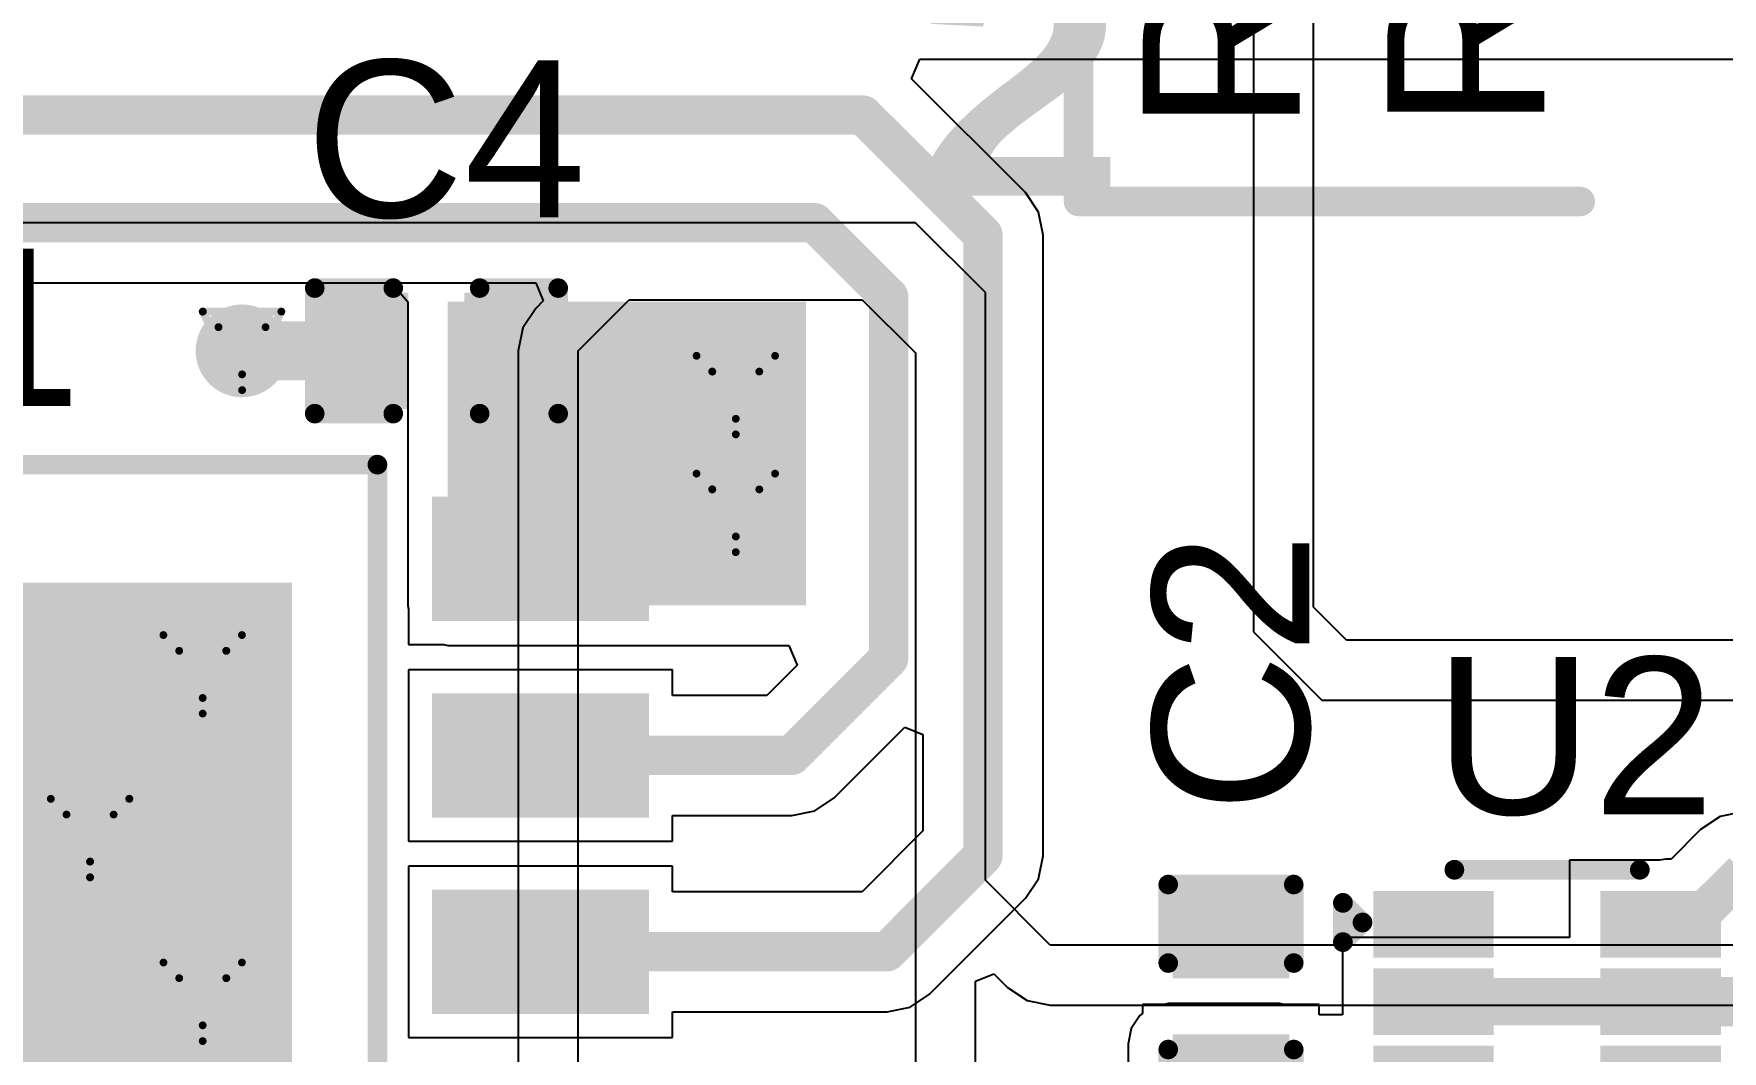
# Model space of a CAD drawing. Header units: inches. Extents: x -1 to 208, y -10 to 150.
# Drawn here: x 11.81 to 22.73, y 15.49 to 22.07 of the extents above; entities that cross this region are included whole.
import ezdxf

# ---------------------------------------------------------------- set-up
doc = ezdxf.new("R2010")
doc.units = ezdxf.units.IN
for name, color, linetype in [('Bottom Layer', 5, 'Continuous'), ('Drill Drawing', 1, 'Continuous'), ('Top Layer', 1, 'Continuous'), ('Top Overlay', 2, 'Continuous'), ('Top Paste', 8, 'Continuous'), ('Top Solder', 216, 'Continuous'), ('Via Holes', 16, 'Continuous')]:
    doc.layers.add(name, color=color, linetype=linetype)
doc.styles.add('Arial', font='', dxfattribs={"height": 0.2})
doc.styles.add('Arial Black_Bold', font='', dxfattribs={"height": 0.2})
doc.styles.get('Arial').set_extended_font_data('Arial')
doc.styles.get('Arial Black_Bold').set_extended_font_data('Arial Black', bold=True)

# ---------------------------------------------------------------- blocks, each defined once
blk = doc.blocks.new('SOT_583_14')
at = {"layer": 'Top Layer'}
for points in [[(-1.07, 0.91), (-0.4, 0.91), (-0.4, 0.59), (-1.07, 0.59)], [(0.4, 0.91), (1.07, 0.91), (1.07, 0.59), (0.4, 0.59)], [(-1.07, 0.41), (-0.4, 0.41), (-0.4, 0.09), (-1.07, 0.09)], [(0.4, 0.41), (1.07, 0.41), (1.07, 0.09), (0.4, 0.09)], [(-1.07, -0.09), (-0.4, -0.09), (-0.4, -0.41), (-1.07, -0.41)], [(0.4, -0.09), (1.07, -0.09), (1.07, -0.41), (0.4, -0.41)], [(-1.07, -0.59), (-0.4, -0.59), (-0.4, -0.91), (-1.07, -0.91)], [(0.4, -0.59), (1.07, -0.59), (1.07, -0.91), (0.4, -0.91)]]:
    blk.add_hatch(color=1, dxfattribs=at).paths.add_polyline_path(points)
at = {"layer": 'Top Paste'}
for points in [[(-1.07, 0.91), (-0.4, 0.91), (-0.4, 0.59), (-1.07, 0.59)], [(0.4, 0.91), (1.07, 0.91), (1.07, 0.59), (0.4, 0.59)], [(-1.07, 0.41), (-0.4, 0.41), (-0.4, 0.09), (-1.07, 0.09)], [(0.4, 0.41), (1.07, 0.41), (1.07, 0.09), (0.4, 0.09)], [(-1.07, -0.09), (-0.4, -0.09), (-0.4, -0.41), (-1.07, -0.41)], [(0.4, -0.09), (1.07, -0.09), (1.07, -0.41), (0.4, -0.41)], [(-1.07, -0.59), (-0.4, -0.59), (-0.4, -0.91), (-1.07, -0.91)], [(0.4, -0.59), (1.07, -0.59), (1.07, -0.91), (0.4, -0.91)]]:
    blk.add_hatch(color=8, dxfattribs=at).paths.add_polyline_path(points)
at = {"layer": 'Top Solder'}
for points in [[(-1.125, 0.965), (-0.345, 0.965), (-0.345, 0.535), (-1.125, 0.535)], [(0.345, 0.965), (1.125, 0.965), (1.125, 0.535), (0.345, 0.535)], [(-1.125, 0.465), (-0.345, 0.465), (-0.345, 0.035), (-1.125, 0.035)], [(0.345, 0.465), (1.125, 0.465), (1.125, 0.035), (0.345, 0.035)], [(-1.125, -0.035), (-0.345, -0.035), (-0.345, -0.465), (-1.125, -0.465)], [(0.345, -0.035), (1.125, -0.035), (1.125, -0.465), (0.345, -0.465)], [(-1.125, -0.535), (-0.345, -0.535), (-0.345, -0.965), (-1.125, -0.965)], [(0.345, -0.535), (1.125, -0.535), (1.125, -0.965), (0.345, -0.965)]]:
    blk.add_hatch(color=216, dxfattribs=at).paths.add_polyline_path(points)
at = {"layer": 'Top Overlay'}
for points in [[(-0.6, 1.103, 0.127, 0.127, 0), (0.6, 1.103, 0.127, 0.127, 0)], [(-1.321, 0.889, 0.127, 0.127, 0), (-1.194, 0.762, 0.127, 0.127, 0)], [(-1.321, 0.635, 0.127, 0.127, 0), (-1.321, 0.889, 0.127, 0.127, 0)], [(-1.321, 0.635, 0.127, 0.127, 0), (-1.194, 0.762, 0.127, 0.127, 0)], [(-0.6, -1.103, 0.127, 0.127, 0), (0.6, -1.103, 0.127, 0.127, 0)]]:
    blk.add_lwpolyline(points, format="xyseb", dxfattribs=at)
for points in [[(-0.632, 1.103, 0.0635, 0.0635, 1), (-0.568, 1.103, 0.0635, 0.0635, 1)], [(0.568, 1.103, 0.0635, 0.0635, 1), (0.632, 1.103, 0.0635, 0.0635, 1)], [(-1.353, 0.889, 0.0635, 0.0635, 1), (-1.289, 0.889, 0.0635, 0.0635, 1)], [(-1.353, 0.889, 0.0635, 0.0635, 1), (-1.289, 0.889, 0.0635, 0.0635, 1)], [(-1.226, 0.762, 0.0635, 0.0635, 1), (-1.162, 0.762, 0.0635, 0.0635, 1)], [(-1.226, 0.762, 0.0635, 0.0635, 1), (-1.162, 0.762, 0.0635, 0.0635, 1)], [(-1.353, 0.635, 0.0635, 0.0635, 1), (-1.289, 0.635, 0.0635, 0.0635, 1)], [(-1.353, 0.635, 0.0635, 0.0635, 1), (-1.289, 0.635, 0.0635, 0.0635, 1)], [(-0.632, -1.103, 0.0635, 0.0635, 1), (-0.568, -1.103, 0.0635, 0.0635, 1)], [(0.568, -1.103, 0.0635, 0.0635, 1), (0.632, -1.103, 0.0635, 0.0635, 1)]]:
    blk.add_lwpolyline(points, format="xyseb", close=True, dxfattribs=at)
blk = doc.blocks.new('ESOP_8_15')
at = {"layer": 'Top Layer'}
for points in [[(-3.509, 2.205), (-2.309, 2.205), (-2.309, 1.605), (-3.509, 1.605)], [(2.309, 2.205), (3.509, 2.205), (3.509, 1.605), (2.309, 1.605)], [(-1.2, 1.65), (1.2, 1.65), (1.2, -1.65), (-1.2, -1.65)], [(-3.509, 0.935), (-2.309, 0.935), (-2.309, 0.335), (-3.509, 0.335)], [(2.309, 0.935), (3.509, 0.935), (3.509, 0.335), (2.309, 0.335)], [(-3.509, -0.335), (-2.309, -0.335), (-2.309, -0.935), (-3.509, -0.935)], [(2.309, -0.335), (3.509, -0.335), (3.509, -0.935), (2.309, -0.935)], [(-3.509, -1.605), (-2.309, -1.605), (-2.309, -2.205), (-3.509, -2.205)], [(2.309, -1.605), (3.509, -1.605), (3.509, -2.205), (2.309, -2.205)]]:
    blk.add_hatch(color=1, dxfattribs=at).paths.add_polyline_path(points)
at = {"layer": 'Top Paste'}
for points in [[(-3.509, 2.205), (-2.309, 2.205), (-2.309, 1.605), (-3.509, 1.605)], [(2.309, 2.205), (3.509, 2.205), (3.509, 1.605), (2.309, 1.605)], [(-1.2, 1.65), (1.2, 1.65), (1.2, -1.65), (-1.2, -1.65)], [(-3.509, 0.935), (-2.309, 0.935), (-2.309, 0.335), (-3.509, 0.335)], [(2.309, 0.935), (3.509, 0.935), (3.509, 0.335), (2.309, 0.335)], [(-3.509, -0.335), (-2.309, -0.335), (-2.309, -0.935), (-3.509, -0.935)], [(2.309, -0.335), (3.509, -0.335), (3.509, -0.935), (2.309, -0.935)], [(-3.509, -1.605), (-2.309, -1.605), (-2.309, -2.205), (-3.509, -2.205)], [(2.309, -1.605), (3.509, -1.605), (3.509, -2.205), (2.309, -2.205)]]:
    blk.add_hatch(color=8, dxfattribs=at).paths.add_polyline_path(points)
at = {"layer": 'Top Solder'}
for points in [[(-3.61, 2.307), (-2.207, 2.307), (-2.207, 1.503), (-3.61, 1.503)], [(2.207, 2.307), (3.61, 2.307), (3.61, 1.503), (2.207, 1.503)], [(-1.302, 1.752), (1.302, 1.752), (1.302, -1.752), (-1.302, -1.752)], [(-3.61, 1.037), (-2.207, 1.037), (-2.207, 0.233), (-3.61, 0.233)], [(2.207, 1.037), (3.61, 1.037), (3.61, 0.233), (2.207, 0.233)], [(-3.61, -0.233), (-2.207, -0.233), (-2.207, -1.037), (-3.61, -1.037)], [(2.207, -0.233), (3.61, -0.233), (3.61, -1.037), (2.207, -1.037)], [(-3.61, -1.503), (-2.207, -1.503), (-2.207, -2.307), (-3.61, -2.307)], [(2.207, -1.503), (3.61, -1.503), (3.61, -2.307), (2.207, -2.307)]]:
    blk.add_hatch(color=216, dxfattribs=at).paths.add_polyline_path(points)
at = {"layer": 'Top Overlay'}
for points in [[(-1.905, -2.515, 0.127, 0.127, 0), (-1.905, 2.515, 0.127, 0.127, 0)], [(-1.905, 2.515, 0.127, 0.127, 0), (1.854, 2.515, 0.127, 0.127, 0)], [(1.854, -2.515, 0.127, 0.127, 0), (1.854, 2.515, 0.127, 0.127, 0)], [(-3.877, 1.795, 0.3, 0.3, 0), (-3.877, 2.049, 0.3, 0.3, 0)], [(-3.877, 2.049, 0.3, 0.3, 0), (-3.75, 1.922, 0.3, 0.3, 0)], [(-3.877, 1.795, 0.3, 0.3, 0), (-3.75, 1.922, 0.3, 0.3, 0)], [(-1.905, -2.515, 0.127, 0.127, 0), (1.854, -2.515, 0.127, 0.127, 0)]]:
    blk.add_lwpolyline(points, format="xyseb", dxfattribs=at)
for points in [[(-1.937, 2.515, 0.0635, 0.0635, 1), (-1.873, 2.515, 0.0635, 0.0635, 1)], [(-1.937, 2.515, 0.0635, 0.0635, 1), (-1.873, 2.515, 0.0635, 0.0635, 1)], [(1.822, 2.515, 0.0635, 0.0635, 1), (1.886, 2.515, 0.0635, 0.0635, 1)], [(1.822, 2.515, 0.0635, 0.0635, 1), (1.886, 2.515, 0.0635, 0.0635, 1)], [(-3.952, 2.049, 0.15, 0.15, 1), (-3.802, 2.049, 0.15, 0.15, 1)], [(-3.952, 2.049, 0.15, 0.15, 1), (-3.802, 2.049, 0.15, 0.15, 1)], [(-3.825, 1.922, 0.15, 0.15, 1), (-3.675, 1.922, 0.15, 0.15, 1)], [(-3.825, 1.922, 0.15, 0.15, 1), (-3.675, 1.922, 0.15, 0.15, 1)], [(-3.952, 1.795, 0.15, 0.15, 1), (-3.802, 1.795, 0.15, 0.15, 1)], [(-3.952, 1.795, 0.15, 0.15, 1), (-3.802, 1.795, 0.15, 0.15, 1)], [(-1.937, -2.515, 0.0635, 0.0635, 1), (-1.873, -2.515, 0.0635, 0.0635, 1)], [(-1.937, -2.515, 0.0635, 0.0635, 1), (-1.873, -2.515, 0.0635, 0.0635, 1)], [(1.822, -2.515, 0.0635, 0.0635, 1), (1.886, -2.515, 0.0635, 0.0635, 1)], [(1.822, -2.515, 0.0635, 0.0635, 1), (1.886, -2.515, 0.0635, 0.0635, 1)]]:
    blk.add_lwpolyline(points, format="xyseb", close=True, dxfattribs=at)
blk = doc.blocks.new('C___0402_191')
at = {"layer": 'Top Layer'}
for points in [[(-0.699, -0.318), (-0.699, 0.318), (-0.241, 0.318), (-0.241, -0.318)], [(0.241, -0.318), (0.241, 0.318), (0.699, 0.318), (0.699, -0.318)]]:
    blk.add_hatch(color=1, dxfattribs=at).paths.add_polyline_path(points)
at = {"layer": 'Top Paste'}
for points in [[(-0.699, -0.318), (-0.699, 0.318), (-0.241, 0.318), (-0.241, -0.318)], [(0.241, -0.318), (0.241, 0.318), (0.699, 0.318), (0.699, -0.318)]]:
    blk.add_hatch(color=8, dxfattribs=at).paths.add_polyline_path(points)
at = {"layer": 'Top Solder'}
for points in [[(-0.758, -0.377), (-0.758, 0.377), (-0.181, 0.377), (-0.181, -0.377)], [(0.181, -0.377), (0.181, 0.377), (0.758, 0.377), (0.758, -0.377)]]:
    blk.add_hatch(color=216, dxfattribs=at).paths.add_polyline_path(points)
at = {"layer": 'Top Overlay'}
for points in [[(-0.787, 0.406, 0.127, 0.127, 0), (-0.279, 0.406, 0.127, 0.127, 0)], [(-0.787, -0.406, 0.127, 0.127, 0), (-0.787, 0.406, 0.127, 0.127, 0)], [(0.279, 0.406, 0.127, 0.127, 0), (0.787, 0.406, 0.127, 0.127, 0)], [(0.787, -0.406, 0.127, 0.127, 0), (0.787, 0.406, 0.127, 0.127, 0)], [(-0.787, -0.406, 0.127, 0.127, 0), (-0.279, -0.406, 0.127, 0.127, 0)], [(0.279, -0.406, 0.127, 0.127, 0), (0.787, -0.406, 0.127, 0.127, 0)]]:
    blk.add_lwpolyline(points, format="xyseb", dxfattribs=at)
for points in [[(-0.819, 0.406, 0.0635, 0.0635, 1), (-0.756, 0.406, 0.0635, 0.0635, 1)], [(-0.819, 0.406, 0.0635, 0.0635, 1), (-0.756, 0.406, 0.0635, 0.0635, 1)], [(-0.311, 0.406, 0.0635, 0.0635, 1), (-0.248, 0.406, 0.0635, 0.0635, 1)], [(0.248, 0.406, 0.0635, 0.0635, 1), (0.311, 0.406, 0.0635, 0.0635, 1)], [(0.756, 0.406, 0.0635, 0.0635, 1), (0.819, 0.406, 0.0635, 0.0635, 1)], [(0.756, 0.406, 0.0635, 0.0635, 1), (0.819, 0.406, 0.0635, 0.0635, 1)], [(-0.819, -0.406, 0.0635, 0.0635, 1), (-0.756, -0.406, 0.0635, 0.0635, 1)], [(-0.819, -0.406, 0.0635, 0.0635, 1), (-0.756, -0.406, 0.0635, 0.0635, 1)], [(-0.311, -0.406, 0.0635, 0.0635, 1), (-0.248, -0.406, 0.0635, 0.0635, 1)], [(0.248, -0.406, 0.0635, 0.0635, 1), (0.311, -0.406, 0.0635, 0.0635, 1)], [(0.756, -0.406, 0.0635, 0.0635, 1), (0.819, -0.406, 0.0635, 0.0635, 1)], [(0.756, -0.406, 0.0635, 0.0635, 1), (0.819, -0.406, 0.0635, 0.0635, 1)]]:
    blk.add_lwpolyline(points, format="xyseb", close=True, dxfattribs=at)
blk = doc.blocks.new('C___0402_193')
at = {"layer": 'Top Layer'}
for points in [[(-0.699, -0.318), (-0.699, 0.317), (-0.241, 0.317), (-0.241, -0.318)], [(0.241, -0.318), (0.241, 0.317), (0.699, 0.317), (0.699, -0.318)]]:
    blk.add_hatch(color=1, dxfattribs=at).paths.add_polyline_path(points)
at = {"layer": 'Top Paste'}
for points in [[(-0.699, -0.318), (-0.699, 0.317), (-0.241, 0.317), (-0.241, -0.318)], [(0.241, -0.318), (0.241, 0.317), (0.699, 0.317), (0.699, -0.318)]]:
    blk.add_hatch(color=8, dxfattribs=at).paths.add_polyline_path(points)
at = {"layer": 'Top Solder'}
for points in [[(-0.758, -0.377), (-0.758, 0.377), (-0.181, 0.377), (-0.181, -0.377)], [(0.181, -0.377), (0.181, 0.377), (0.758, 0.377), (0.758, -0.377)]]:
    blk.add_hatch(color=216, dxfattribs=at).paths.add_polyline_path(points)
at = {"layer": 'Top Overlay'}
for points in [[(-0.787, -0.406, 0.127, 0.127, 0), (-0.787, 0.406, 0.127, 0.127, 0)], [(-0.279, 0.406, 0.127, 0.127, 0), (-0.787, 0.406, 0.127, 0.127, 0)], [(0.787, 0.406, 0.127, 0.127, 0), (0.279, 0.406, 0.127, 0.127, 0)], [(0.787, -0.406, 0.127, 0.127, 0), (0.787, 0.406, 0.127, 0.127, 0)], [(-0.279, -0.406, 0.127, 0.127, 0), (-0.787, -0.406, 0.127, 0.127, 0)], [(0.787, -0.406, 0.127, 0.127, 0), (0.279, -0.406, 0.127, 0.127, 0)]]:
    blk.add_lwpolyline(points, format="xyseb", dxfattribs=at)
for points in [[(-0.819, 0.406, 0.0635, 0.0635, 1), (-0.756, 0.406, 0.0635, 0.0635, 1)], [(-0.819, 0.406, 0.0635, 0.0635, 1), (-0.756, 0.406, 0.0635, 0.0635, 1)], [(-0.311, 0.406, 0.0635, 0.0635, 1), (-0.248, 0.406, 0.0635, 0.0635, 1)], [(0.248, 0.406, 0.0635, 0.0635, 1), (0.311, 0.406, 0.0635, 0.0635, 1)], [(0.756, 0.406, 0.0635, 0.0635, 1), (0.819, 0.406, 0.0635, 0.0635, 1)], [(0.756, 0.406, 0.0635, 0.0635, 1), (0.819, 0.406, 0.0635, 0.0635, 1)], [(-0.819, -0.406, 0.0635, 0.0635, 1), (-0.756, -0.406, 0.0635, 0.0635, 1)], [(-0.819, -0.406, 0.0635, 0.0635, 1), (-0.756, -0.406, 0.0635, 0.0635, 1)], [(-0.311, -0.406, 0.0635, 0.0635, 1), (-0.248, -0.406, 0.0635, 0.0635, 1)], [(0.248, -0.406, 0.0635, 0.0635, 1), (0.311, -0.406, 0.0635, 0.0635, 1)], [(0.756, -0.406, 0.0635, 0.0635, 1), (0.819, -0.406, 0.0635, 0.0635, 1)], [(0.756, -0.406, 0.0635, 0.0635, 1), (0.819, -0.406, 0.0635, 0.0635, 1)]]:
    blk.add_lwpolyline(points, format="xyseb", close=True, dxfattribs=at)

msp = doc.modelspace()

# ---------------------------------------------------------------- hatches: boundary and pattern name
at = {"layer": 'Bottom Layer'}
h = msp.add_hatch(color=5, dxfattribs=at)
edge = h.paths.add_edge_path()
edge.add_arc((13.157, 20.015), 0.3, 0, 360)
h = msp.add_hatch(color=5, dxfattribs=at)
edge = h.paths.add_edge_path()
edge.add_arc((16.351, 19.729), 0.3, 0, 360)
h = msp.add_hatch(color=5, dxfattribs=at)
edge = h.paths.add_edge_path()
edge.add_arc((16.351, 18.967), 0.3, 0, 360)
h = msp.add_hatch(color=5, dxfattribs=at)
edge = h.paths.add_edge_path()
edge.add_arc((12.903, 17.923), 0.3, 0, 360)
h = msp.add_hatch(color=5, dxfattribs=at)
edge = h.paths.add_edge_path()
edge.add_arc((12.174, 16.864), 0.3, 0, 360)
h = msp.add_hatch(color=5, dxfattribs=at)
edge = h.paths.add_edge_path()
edge.add_arc((12.903, 15.805), 0.3, 0, 360)
at = {"layer": 'Top Layer'}
for points in [[(14.488, 18.369), (16.805, 18.369), (16.805, 20.333), (14.488, 20.333)], [(22, 15.646), (25.001, 15.646), (25.001, 15.966), (22, 15.966)], [(19.148, 13.487), (19.872, 13.487), (19.872, 15.534), (19.148, 15.534)]]:
    msp.add_hatch(color=1, dxfattribs=at).paths.add_polyline_path(points)
h = msp.add_hatch(color=1, dxfattribs=at)
edge = h.paths.add_edge_path()
edge.add_arc((13.157, 20.015), 0.3, 0, 360)
h = msp.add_hatch(color=1, dxfattribs=at)
edge = h.paths.add_edge_path()
edge.add_arc((16.351, 19.729), 0.3, 0, 360)
h = msp.add_hatch(color=1, dxfattribs=at)
edge = h.paths.add_edge_path()
edge.add_arc((16.351, 18.967), 0.3, 0, 360)
h = msp.add_hatch(color=1, dxfattribs=at)
edge = h.paths.add_edge_path()
edge.add_arc((12.903, 17.923), 0.3, 0, 360)
h = msp.add_hatch(color=1, dxfattribs=at)
edge = h.paths.add_edge_path()
edge.add_arc((12.174, 16.864), 0.3, 0, 360)
h = msp.add_hatch(color=1, dxfattribs=at)
edge = h.paths.add_edge_path()
edge.add_arc((12.903, 15.805), 0.3, 0, 360)
at = {"layer": 'Via Holes'}
h = msp.add_hatch(color=7, dxfattribs=at)
edge = h.paths.add_edge_path()
edge.add_arc((13.157, 20.015), 0.15, 0, 360)
h = msp.add_hatch(color=7, dxfattribs=at)
edge = h.paths.add_edge_path()
edge.add_arc((16.351, 19.729), 0.15, 0, 360)
h = msp.add_hatch(color=7, dxfattribs=at)
edge = h.paths.add_edge_path()
edge.add_arc((16.351, 18.967), 0.15, 0, 360)
h = msp.add_hatch(color=7, dxfattribs=at)
edge = h.paths.add_edge_path()
edge.add_arc((12.903, 17.923), 0.15, 0, 360)
h = msp.add_hatch(color=7, dxfattribs=at)
edge = h.paths.add_edge_path()
edge.add_arc((12.174, 16.864), 0.15, 0, 360)
h = msp.add_hatch(color=7, dxfattribs=at)
edge = h.paths.add_edge_path()
edge.add_arc((12.903, 15.805), 0.15, 0, 360)

# ---------------------------------------------------------------- linework, layer by layer
at = {"layer": 'Bottom Layer'}
for p, q in [((19.7, 23.684), (19.7, 18.197)), ((20.088, 18.358), (20.088, 23.684)), ((17.514, 20.844), (0.845, 20.844)), ((17.966, 20.393), (17.514, 20.844)), ((0.845, 20.456), (15.057, 20.456)), ((15.057, 20.456), (15.106, 20.338)), ((15.106, 20.338), (15.057, 20.29)), ((15.332, 20.015), (15.662, 20.345)), ((15.662, 20.345), (17.17, 20.345)), ((17.17, 20.345), (17.514, 20.002)), ((17.966, 18.718), (17.966, 20.393)), ((15.057, 20.29), (14.973, 20.164)), ((14.973, 20.164), (14.944, 20.015)), ((14.944, 20.015), (14.944, 13.74)), ((15.332, 13.579), (15.332, 20.015)), ((17.514, 20.002), (17.514, 12.395)), ((17.966, 16.591), (17.966, 18.718)), ((20.303, 18.143), (20.088, 18.358)), ((19.7, 18.197), (20.142, 17.755)), ((35.211, 18.143), (20.303, 18.143)), ((20.142, 17.755), (35.211, 17.755)), ((18.385, 16.172), (17.966, 16.591)), ((35.211, 16.172), (18.385, 16.172)), ((17.903, 15.939), (18.02, 15.987)), ((18.02, 15.987), (18.11, 15.897)), ((17.903, 15.143), (17.903, 15.939)), ((18.11, 15.897), (18.236, 15.813)), ((18.236, 15.813), (18.385, 15.783)), ((18.385, 15.783), (35.211, 15.783))]:
    msp.add_line(p, q, dxfattribs=at)
at = {"layer": 'Drill Drawing'}
for points in [[(12.903, 20.269, 0.0508, 0.0508, 0), (13.411, 20.269, 0.0508, 0.0508, 0)], [(12.903, 20.269, 0.0508, 0.0508, 0), (13.157, 19.761, 0.0508, 0.0508, 0)], [(13.157, 19.761, 0.0508, 0.0508, 0), (13.411, 20.269, 0.0508, 0.0508, 0)], [(13.005, 20.168, 0.0508, 0.0508, 0), (13.31, 20.168, 0.0508, 0.0508, 0)], [(13.005, 20.168, 0.0508, 0.0508, 0), (13.157, 19.863, 0.0508, 0.0508, 0)], [(13.157, 19.863, 0.0508, 0.0508, 0), (13.31, 20.168, 0.0508, 0.0508, 0)], [(16.097, 19.983, 0.0508, 0.0508, 0), (16.605, 19.983, 0.0508, 0.0508, 0)], [(16.097, 19.983, 0.0508, 0.0508, 0), (16.351, 19.475, 0.0508, 0.0508, 0)], [(16.351, 19.475, 0.0508, 0.0508, 0), (16.605, 19.983, 0.0508, 0.0508, 0)], [(16.199, 19.881, 0.0508, 0.0508, 0), (16.504, 19.881, 0.0508, 0.0508, 0)], [(16.199, 19.881, 0.0508, 0.0508, 0), (16.351, 19.576, 0.0508, 0.0508, 0)], [(16.351, 19.576, 0.0508, 0.0508, 0), (16.504, 19.881, 0.0508, 0.0508, 0)], [(16.097, 19.221, 0.0508, 0.0508, 0), (16.605, 19.221, 0.0508, 0.0508, 0)], [(16.097, 19.221, 0.0508, 0.0508, 0), (16.351, 18.713, 0.0508, 0.0508, 0)], [(16.351, 18.713, 0.0508, 0.0508, 0), (16.605, 19.221, 0.0508, 0.0508, 0)], [(16.199, 19.119, 0.0508, 0.0508, 0), (16.504, 19.119, 0.0508, 0.0508, 0)], [(16.199, 19.119, 0.0508, 0.0508, 0), (16.351, 18.814, 0.0508, 0.0508, 0)], [(16.351, 18.814, 0.0508, 0.0508, 0), (16.504, 19.119, 0.0508, 0.0508, 0)], [(12.649, 18.177, 0.0508, 0.0508, 0), (13.157, 18.177, 0.0508, 0.0508, 0)], [(12.649, 18.177, 0.0508, 0.0508, 0), (12.903, 17.669, 0.0508, 0.0508, 0)], [(12.903, 17.669, 0.0508, 0.0508, 0), (13.157, 18.177, 0.0508, 0.0508, 0)], [(12.75, 18.075, 0.0508, 0.0508, 0), (13.055, 18.075, 0.0508, 0.0508, 0)], [(12.75, 18.075, 0.0508, 0.0508, 0), (12.903, 17.77, 0.0508, 0.0508, 0)], [(12.903, 17.77, 0.0508, 0.0508, 0), (13.055, 18.075, 0.0508, 0.0508, 0)], [(11.92, 17.118, 0.0508, 0.0508, 0), (12.428, 17.118, 0.0508, 0.0508, 0)], [(11.92, 17.118, 0.0508, 0.0508, 0), (12.174, 16.61, 0.0508, 0.0508, 0)], [(12.022, 17.016, 0.0508, 0.0508, 0), (12.326, 17.016, 0.0508, 0.0508, 0)], [(12.022, 17.016, 0.0508, 0.0508, 0), (12.174, 16.712, 0.0508, 0.0508, 0)], [(12.174, 16.61, 0.0508, 0.0508, 0), (12.428, 17.118, 0.0508, 0.0508, 0)], [(12.174, 16.712, 0.0508, 0.0508, 0), (12.326, 17.016, 0.0508, 0.0508, 0)], [(12.649, 16.059, 0.0508, 0.0508, 0), (13.157, 16.059, 0.0508, 0.0508, 0)], [(12.649, 16.059, 0.0508, 0.0508, 0), (12.903, 15.551, 0.0508, 0.0508, 0)], [(12.903, 15.551, 0.0508, 0.0508, 0), (13.157, 16.059, 0.0508, 0.0508, 0)], [(12.75, 15.958, 0.0508, 0.0508, 0), (13.055, 15.958, 0.0508, 0.0508, 0)], [(12.75, 15.958, 0.0508, 0.0508, 0), (12.903, 15.653, 0.0508, 0.0508, 0)], [(12.903, 15.653, 0.0508, 0.0508, 0), (13.055, 15.958, 0.0508, 0.0508, 0)]]:
    msp.add_lwpolyline(points, format="xyseb", dxfattribs=at)
for points in [[(12.89, 20.269, 0.0254, 0.0254, 1), (12.916, 20.269, 0.0254, 0.0254, 1)], [(12.89, 20.269, 0.0254, 0.0254, 1), (12.916, 20.269, 0.0254, 0.0254, 1)], [(13.399, 20.269, 0.0254, 0.0254, 1), (13.424, 20.269, 0.0254, 0.0254, 1)], [(13.399, 20.269, 0.0254, 0.0254, 1), (13.424, 20.269, 0.0254, 0.0254, 1)], [(12.992, 20.168, 0.0254, 0.0254, 1), (13.018, 20.168, 0.0254, 0.0254, 1)], [(12.992, 20.168, 0.0254, 0.0254, 1), (13.018, 20.168, 0.0254, 0.0254, 1)], [(13.297, 20.168, 0.0254, 0.0254, 1), (13.322, 20.168, 0.0254, 0.0254, 1)], [(13.297, 20.168, 0.0254, 0.0254, 1), (13.322, 20.168, 0.0254, 0.0254, 1)], [(16.085, 19.983, 0.0254, 0.0254, 1), (16.11, 19.983, 0.0254, 0.0254, 1)], [(16.085, 19.983, 0.0254, 0.0254, 1), (16.11, 19.983, 0.0254, 0.0254, 1)], [(16.593, 19.983, 0.0254, 0.0254, 1), (16.618, 19.983, 0.0254, 0.0254, 1)], [(16.593, 19.983, 0.0254, 0.0254, 1), (16.618, 19.983, 0.0254, 0.0254, 1)], [(13.145, 19.863, 0.0254, 0.0254, 1), (13.17, 19.863, 0.0254, 0.0254, 1)], [(13.145, 19.863, 0.0254, 0.0254, 1), (13.17, 19.863, 0.0254, 0.0254, 1)], [(16.186, 19.881, 0.0254, 0.0254, 1), (16.212, 19.881, 0.0254, 0.0254, 1)], [(16.186, 19.881, 0.0254, 0.0254, 1), (16.212, 19.881, 0.0254, 0.0254, 1)], [(16.491, 19.881, 0.0254, 0.0254, 1), (16.516, 19.881, 0.0254, 0.0254, 1)], [(16.491, 19.881, 0.0254, 0.0254, 1), (16.516, 19.881, 0.0254, 0.0254, 1)], [(13.145, 19.761, 0.0254, 0.0254, 1), (13.17, 19.761, 0.0254, 0.0254, 1)], [(13.145, 19.761, 0.0254, 0.0254, 1), (13.17, 19.761, 0.0254, 0.0254, 1)], [(16.339, 19.576, 0.0254, 0.0254, 1), (16.364, 19.576, 0.0254, 0.0254, 1)], [(16.339, 19.576, 0.0254, 0.0254, 1), (16.364, 19.576, 0.0254, 0.0254, 1)], [(16.339, 19.475, 0.0254, 0.0254, 1), (16.364, 19.475, 0.0254, 0.0254, 1)], [(16.339, 19.475, 0.0254, 0.0254, 1), (16.364, 19.475, 0.0254, 0.0254, 1)], [(16.085, 19.221, 0.0254, 0.0254, 1), (16.11, 19.221, 0.0254, 0.0254, 1)], [(16.085, 19.221, 0.0254, 0.0254, 1), (16.11, 19.221, 0.0254, 0.0254, 1)], [(16.593, 19.221, 0.0254, 0.0254, 1), (16.618, 19.221, 0.0254, 0.0254, 1)], [(16.593, 19.221, 0.0254, 0.0254, 1), (16.618, 19.221, 0.0254, 0.0254, 1)], [(16.186, 19.119, 0.0254, 0.0254, 1), (16.212, 19.119, 0.0254, 0.0254, 1)], [(16.186, 19.119, 0.0254, 0.0254, 1), (16.212, 19.119, 0.0254, 0.0254, 1)], [(16.491, 19.119, 0.0254, 0.0254, 1), (16.516, 19.119, 0.0254, 0.0254, 1)], [(16.491, 19.119, 0.0254, 0.0254, 1), (16.516, 19.119, 0.0254, 0.0254, 1)], [(16.339, 18.814, 0.0254, 0.0254, 1), (16.364, 18.814, 0.0254, 0.0254, 1)], [(16.339, 18.814, 0.0254, 0.0254, 1), (16.364, 18.814, 0.0254, 0.0254, 1)], [(16.339, 18.713, 0.0254, 0.0254, 1), (16.364, 18.713, 0.0254, 0.0254, 1)], [(16.339, 18.713, 0.0254, 0.0254, 1), (16.364, 18.713, 0.0254, 0.0254, 1)], [(12.636, 18.177, 0.0254, 0.0254, 1), (12.661, 18.177, 0.0254, 0.0254, 1)], [(12.636, 18.177, 0.0254, 0.0254, 1), (12.661, 18.177, 0.0254, 0.0254, 1)], [(13.144, 18.177, 0.0254, 0.0254, 1), (13.169, 18.177, 0.0254, 0.0254, 1)], [(13.144, 18.177, 0.0254, 0.0254, 1), (13.169, 18.177, 0.0254, 0.0254, 1)], [(12.738, 18.075, 0.0254, 0.0254, 1), (12.763, 18.075, 0.0254, 0.0254, 1)], [(12.738, 18.075, 0.0254, 0.0254, 1), (12.763, 18.075, 0.0254, 0.0254, 1)], [(13.042, 18.075, 0.0254, 0.0254, 1), (13.068, 18.075, 0.0254, 0.0254, 1)], [(13.042, 18.075, 0.0254, 0.0254, 1), (13.068, 18.075, 0.0254, 0.0254, 1)], [(12.89, 17.77, 0.0254, 0.0254, 1), (12.915, 17.77, 0.0254, 0.0254, 1)], [(12.89, 17.77, 0.0254, 0.0254, 1), (12.915, 17.77, 0.0254, 0.0254, 1)], [(12.89, 17.669, 0.0254, 0.0254, 1), (12.915, 17.669, 0.0254, 0.0254, 1)], [(12.89, 17.669, 0.0254, 0.0254, 1), (12.915, 17.669, 0.0254, 0.0254, 1)], [(11.907, 17.118, 0.0254, 0.0254, 1), (11.933, 17.118, 0.0254, 0.0254, 1)], [(11.907, 17.118, 0.0254, 0.0254, 1), (11.933, 17.118, 0.0254, 0.0254, 1)], [(12.009, 17.016, 0.0254, 0.0254, 1), (12.034, 17.016, 0.0254, 0.0254, 1)], [(12.009, 17.016, 0.0254, 0.0254, 1), (12.034, 17.016, 0.0254, 0.0254, 1)], [(12.314, 17.016, 0.0254, 0.0254, 1), (12.339, 17.016, 0.0254, 0.0254, 1)], [(12.314, 17.016, 0.0254, 0.0254, 1), (12.339, 17.016, 0.0254, 0.0254, 1)], [(12.415, 17.118, 0.0254, 0.0254, 1), (12.441, 17.118, 0.0254, 0.0254, 1)], [(12.415, 17.118, 0.0254, 0.0254, 1), (12.441, 17.118, 0.0254, 0.0254, 1)], [(12.161, 16.712, 0.0254, 0.0254, 1), (12.187, 16.712, 0.0254, 0.0254, 1)], [(12.161, 16.712, 0.0254, 0.0254, 1), (12.187, 16.712, 0.0254, 0.0254, 1)], [(12.161, 16.61, 0.0254, 0.0254, 1), (12.187, 16.61, 0.0254, 0.0254, 1)], [(12.161, 16.61, 0.0254, 0.0254, 1), (12.187, 16.61, 0.0254, 0.0254, 1)], [(12.636, 16.059, 0.0254, 0.0254, 1), (12.661, 16.059, 0.0254, 0.0254, 1)], [(12.636, 16.059, 0.0254, 0.0254, 1), (12.661, 16.059, 0.0254, 0.0254, 1)], [(13.144, 16.059, 0.0254, 0.0254, 1), (13.169, 16.059, 0.0254, 0.0254, 1)], [(13.144, 16.059, 0.0254, 0.0254, 1), (13.169, 16.059, 0.0254, 0.0254, 1)], [(12.738, 15.958, 0.0254, 0.0254, 1), (12.763, 15.958, 0.0254, 0.0254, 1)], [(12.738, 15.958, 0.0254, 0.0254, 1), (12.763, 15.958, 0.0254, 0.0254, 1)], [(13.042, 15.958, 0.0254, 0.0254, 1), (13.068, 15.958, 0.0254, 0.0254, 1)], [(13.042, 15.958, 0.0254, 0.0254, 1), (13.068, 15.958, 0.0254, 0.0254, 1)], [(12.89, 15.653, 0.0254, 0.0254, 1), (12.915, 15.653, 0.0254, 0.0254, 1)], [(12.89, 15.653, 0.0254, 0.0254, 1), (12.915, 15.653, 0.0254, 0.0254, 1)], [(12.89, 15.551, 0.0254, 0.0254, 1), (12.915, 15.551, 0.0254, 0.0254, 1)], [(12.89, 15.551, 0.0254, 0.0254, 1), (12.915, 15.551, 0.0254, 0.0254, 1)]]:
    msp.add_lwpolyline(points, format="xyseb", close=True, dxfattribs=at)
at = {"layer": 'Top Layer'}
for p, q in [((17.489, 21.775), (17.542, 21.902)), ((17.542, 21.902), (28.164, 21.902)), ((18.226, 21.039), (17.489, 21.775)), ((18.31, 20.912), (18.226, 21.039)), ((18.339, 20.764), (18.31, 20.912)), ((18.339, 16.75), (18.339, 20.764)), ((3.689, 20.456), (14.124, 20.456)), ((14.124, 20.456), (14.229, 20.333)), ((14.229, 20.333), (14.229, 18.369)), ((14.229, 18.369), (14.234, 18.344)), ((14.234, 18.344), (14.234, 18.115)), ((14.234, 18.115), (14.463, 18.115)), ((14.463, 18.115), (14.488, 18.11)), ((14.488, 18.11), (16.695, 18.11)), ((16.695, 18.11), (16.748, 17.983)), ((15.942, 17.953), (14.234, 17.953)), ((14.234, 17.953), (14.234, 16.845)), ((15.942, 17.787), (15.942, 17.953)), ((16.748, 17.983), (16.552, 17.787)), ((16.552, 17.787), (15.942, 17.787)), ((16.988, 17.124), (17.445, 17.581)), ((17.445, 17.581), (17.562, 17.533)), ((17.562, 17.533), (17.562, 16.911)), ((16.862, 17.04), (16.988, 17.124)), ((15.942, 16.845), (15.942, 17.011)), ((15.942, 17.011), (16.713, 17.011)), ((16.713, 17.011), (16.862, 17.04)), ((22.719, 17.003), (22.593, 16.919)), ((22.868, 17.033), (22.719, 17.003)), ((14.234, 16.845), (15.942, 16.845)), ((17.562, 16.911), (17.169, 16.517)), ((22.593, 16.919), (22.402, 16.727)), ((18.31, 16.601), (18.339, 16.75)), ((22.33, 16.72), (21.746, 16.72)), ((21.746, 16.72), (21.746, 16.22)), ((22.368, 16.727), (22.33, 16.72)), ((22.402, 16.727), (22.368, 16.727)), ((15.942, 16.683), (14.234, 16.683)), ((14.234, 16.683), (14.234, 15.575)), ((15.942, 16.517), (15.942, 16.683)), ((17.169, 16.517), (15.942, 16.517)), ((18.226, 16.475), (18.31, 16.601)), ((17.605, 15.854), (18.226, 16.475)), ((21.003, 16.22), (20.276, 16.22)), ((20.276, 16.22), (20.276, 15.72)), ((21.005, 16.22), (21.003, 16.22)), ((21.746, 16.22), (21.005, 16.22)), ((17.479, 15.77), (17.605, 15.854)), ((15.942, 15.575), (15.942, 15.741)), ((15.942, 15.741), (17.33, 15.741)), ((17.33, 15.741), (17.479, 15.77)), ((19.123, 15.788), (18.983, 15.788)), ((18.983, 15.788), (18.983, 15.729)), ((19.148, 15.793), (19.123, 15.788)), ((19.872, 15.793), (19.148, 15.793)), ((19.897, 15.788), (19.872, 15.793)), ((20.126, 15.788), (19.897, 15.788)), ((20.126, 15.72), (20.126, 15.788)), ((18.909, 15.633), (18.89, 15.534)), ((18.965, 15.717), (18.909, 15.633)), ((18.983, 15.729), (18.965, 15.717)), ((20.276, 15.72), (20.126, 15.72)), ((14.234, 15.575), (15.942, 15.575)), ((18.89, 15.534), (18.89, 14.402))]:
    msp.add_line(p, q, dxfattribs=at)
for points in [[(3.193, 21.54, 0.254, 0.254, 0), (17.174, 21.54, 0.254, 0.254, 0)], [(17.174, 21.54, 0.254, 0.254, 0), (17.951, 20.764, 0.254, 0.254, 0)], [(3.528, 20.844, 0.254, 0.254, 0), (16.861, 20.844, 0.254, 0.254, 0)], [(16.861, 20.844, 0.254, 0.254, 0), (17.34, 20.365, 0.254, 0.254, 0)], [(17.951, 16.75, 0.254, 0.254, 0), (17.951, 20.764, 0.254, 0.254, 0)], [(17.34, 18.026, 0.254, 0.254, 0), (17.34, 20.365, 0.254, 0.254, 0)], [(13.157, 20.015, 0.381, 0.381, 0), (13.945, 20.015, 0.381, 0.381, 0)], [(15.088, 18.669, 0.508, 0.508, 0), (15.385, 18.967, 0.508, 0.508, 0)], [(15.385, 18.967, 0.508, 0.508, 0), (16.351, 18.967, 0.508, 0.508, 0)], [(16.713, 17.399, 0.254, 0.254, 0), (17.34, 18.026, 0.254, 0.254, 0)], [(15.088, 17.399, 0.254, 0.254, 0), (16.713, 17.399, 0.254, 0.254, 0)], [(17.33, 16.129, 0.254, 0.254, 0), (17.951, 16.75, 0.254, 0.254, 0)], [(22.562, 16.339, 0.254, 0.254, 0), (22.868, 16.644, 0.254, 0.254, 0)], [(22.341, 16.312, 0.254, 0.254, 0), (22.368, 16.339, 0.254, 0.254, 0)], [(22.368, 16.339, 0.254, 0.254, 0), (22.562, 16.339, 0.254, 0.254, 0)], [(15.088, 16.129, 0.254, 0.254, 0), (17.33, 16.129, 0.254, 0.254, 0)], [(21.005, 15.806, 0.305, 0.305, 0), (22.284, 15.806, 0.305, 0.305, 0)], [(22.335, 15.806, 0.305, 0.305, 0), (23.857, 15.806, 0.305, 0.305, 0)]]:
    msp.add_lwpolyline(points, format="xyseb", dxfattribs=at)
for points in [[(17.111, 21.54, 0.127, 0.127, 1), (17.238, 21.54, 0.127, 0.127, 1)], [(17.111, 21.54, 0.127, 0.127, 1), (17.238, 21.54, 0.127, 0.127, 1)], [(16.797, 20.844, 0.127, 0.127, 1), (16.924, 20.844, 0.127, 0.127, 1)], [(16.797, 20.844, 0.127, 0.127, 1), (16.924, 20.844, 0.127, 0.127, 1)], [(17.887, 20.764, 0.127, 0.127, 1), (18.014, 20.764, 0.127, 0.127, 1)], [(17.887, 20.764, 0.127, 0.127, 1), (18.014, 20.764, 0.127, 0.127, 1)], [(17.277, 20.365, 0.127, 0.127, 1), (17.404, 20.365, 0.127, 0.127, 1)], [(17.277, 20.365, 0.127, 0.127, 1), (17.404, 20.365, 0.127, 0.127, 1)], [(13.062, 20.015, 0.191, 0.191, 1), (13.252, 20.015, 0.191, 0.191, 1)], [(13.849, 20.015, 0.191, 0.191, 1), (14.04, 20.015, 0.191, 0.191, 1)], [(15.258, 18.967, 0.254, 0.254, 1), (15.512, 18.967, 0.254, 0.254, 1)], [(15.258, 18.967, 0.254, 0.254, 1), (15.512, 18.967, 0.254, 0.254, 1)], [(16.224, 18.967, 0.254, 0.254, 1), (16.478, 18.967, 0.254, 0.254, 1)], [(14.961, 18.669, 0.254, 0.254, 1), (15.215, 18.669, 0.254, 0.254, 1)], [(17.277, 18.026, 0.127, 0.127, 1), (17.404, 18.026, 0.127, 0.127, 1)], [(17.277, 18.026, 0.127, 0.127, 1), (17.404, 18.026, 0.127, 0.127, 1)], [(15.024, 17.399, 0.127, 0.127, 1), (15.151, 17.399, 0.127, 0.127, 1)], [(16.65, 17.399, 0.127, 0.127, 1), (16.777, 17.399, 0.127, 0.127, 1)], [(16.65, 17.399, 0.127, 0.127, 1), (16.777, 17.399, 0.127, 0.127, 1)], [(17.887, 16.75, 0.127, 0.127, 1), (18.014, 16.75, 0.127, 0.127, 1)], [(17.887, 16.75, 0.127, 0.127, 1), (18.014, 16.75, 0.127, 0.127, 1)], [(22.278, 16.312, 0.127, 0.127, 1), (22.405, 16.312, 0.127, 0.127, 1)], [(22.304, 16.339, 0.127, 0.127, 1), (22.431, 16.339, 0.127, 0.127, 1)], [(22.304, 16.339, 0.127, 0.127, 1), (22.431, 16.339, 0.127, 0.127, 1)], [(22.499, 16.339, 0.127, 0.127, 1), (22.626, 16.339, 0.127, 0.127, 1)], [(22.499, 16.339, 0.127, 0.127, 1), (22.626, 16.339, 0.127, 0.127, 1)], [(15.024, 16.129, 0.127, 0.127, 1), (15.151, 16.129, 0.127, 0.127, 1)], [(17.266, 16.129, 0.127, 0.127, 1), (17.393, 16.129, 0.127, 0.127, 1)], [(17.266, 16.129, 0.127, 0.127, 1), (17.393, 16.129, 0.127, 0.127, 1)], [(20.929, 15.806, 0.152, 0.152, 1), (21.081, 15.806, 0.152, 0.152, 1)], [(22.208, 15.806, 0.152, 0.152, 1), (22.36, 15.806, 0.152, 0.152, 1)], [(22.259, 15.806, 0.152, 0.152, 1), (22.411, 15.806, 0.152, 0.152, 1)]]:
    msp.add_lwpolyline(points, format="xyseb", close=True, dxfattribs=at)
at = {"layer": 'Top Overlay'}
for points in [[(18.568, 20.981, 0.191, 0.191, 0), (18.568, 24.319, 0.191, 0.191, 0)], [(18.568, 20.981, 0.191, 0.191, 0), (21.815, 20.981, 0.191, 0.191, 0)]]:
    msp.add_lwpolyline(points, format="xyseb", dxfattribs=at)
for points in [[(18.521, 20.981, 0.0952, 0.0952, 1), (18.616, 20.981, 0.0952, 0.0952, 1)], [(18.521, 20.981, 0.0952, 0.0952, 1), (18.616, 20.981, 0.0952, 0.0952, 1)], [(21.767, 20.981, 0.0952, 0.0952, 1), (21.862, 20.981, 0.0952, 0.0952, 1)]]:
    msp.add_lwpolyline(points, format="xyseb", close=True, dxfattribs=at)

# ---------------------------------------------------------------- block references
for name, p in [('C___0402_191', (14.415, 20.015)), ('ESOP_8_15', (12.179, 16.764)), ('SOT_583_14', (21.6, 15.556))]:
    msp.add_blockref(name, p)
at = {"rotation": 270}
msp.add_blockref('C___0402_193', (19.555, 15.776), dxfattribs=at)

# ---------------------------------------------------------------- texts
at = {"layer": 'Top Overlay'}
for s, height, rotation, style, p in [('R54', 1.016, 90, 'Arial', (20, 21.433)), ('R55', 1.016, 90, 'Arial', (21.582, 21.446)), ('2', 1.524, 360, 'Arial Black_Bold', (17.516, 21.018)), ('C2', 1.016, 90, 'Arial', (20.062, 17.028))]:
    msp.add_text(s, height=height, rotation=rotation, dxfattribs=dict(at, style=style)).set_placement(p)
at = {"layer": 'Top Overlay', "style": 'Arial'}
for s, p in [('C4', (13.568, 20.879)), ('U1', (10.302, 19.659)), ('U2', (20.871, 17.018))]:
    msp.add_text(s, height=1.016, dxfattribs=at).set_placement(p)

doc.saveas('drawing.dxf')
